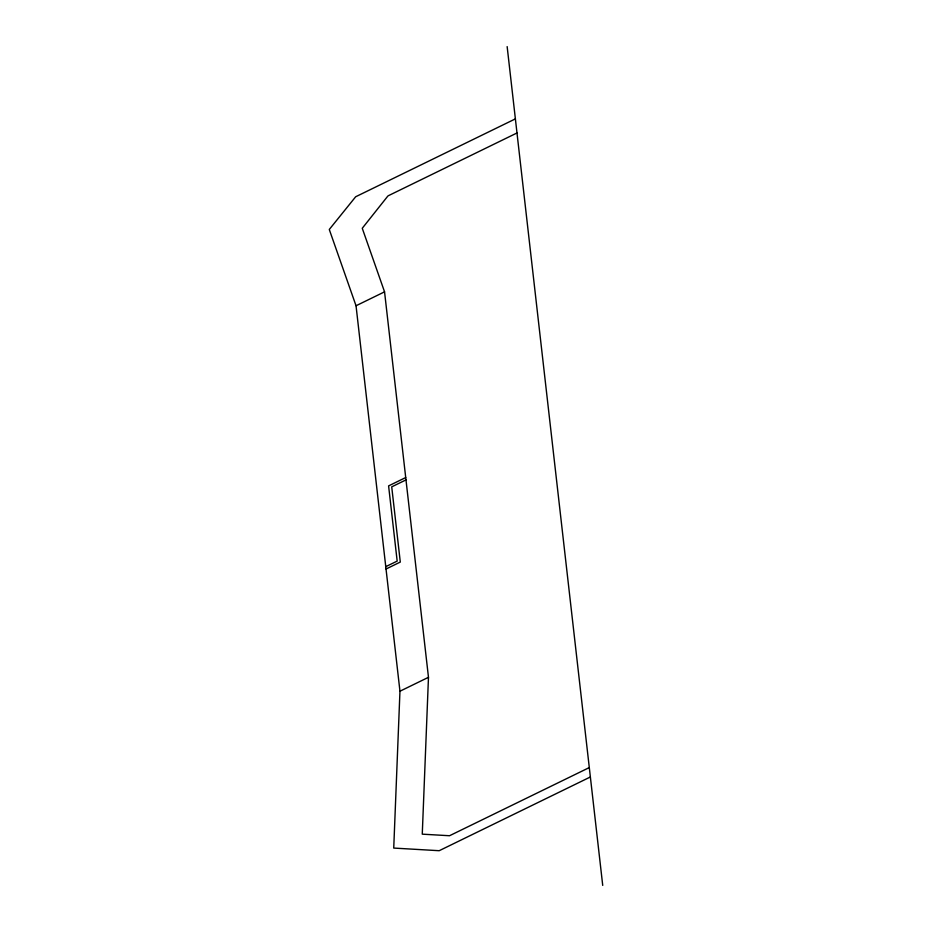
<?xml version="1.0" encoding="UTF-8"?>
<svg xmlns="http://www.w3.org/2000/svg" width="932" height="932" viewBox="0 0 932 932"><rect width="100%" height="100%" fill="white"/><g stroke="black" fill="none" stroke-linecap="round" stroke-linejoin="round"><path stroke-width="1.4" d="M515.384 118.877L355.663 196.769L329.276 229.482L356.036 305.754L399.956 691.218L393.735 848.073L439.193 850.706L590.364 776.985M387.968 195.906L362.257 228.282L384.555 291.844L428.475 677.308L422.266 834.163L449.539 835.736L589.292 767.584M388.644 195.569L516.992 132.973M356.036 305.754L384.555 291.844M405.711 477.545L388.597 485.898L397.172 561.111L385.766 566.668M405.979 479.898L391.72 486.853L400.294 562.066L386.034 569.021M399.956 691.218L428.475 677.308M507.148 46.6L602.724 885.4"/></g></svg>
